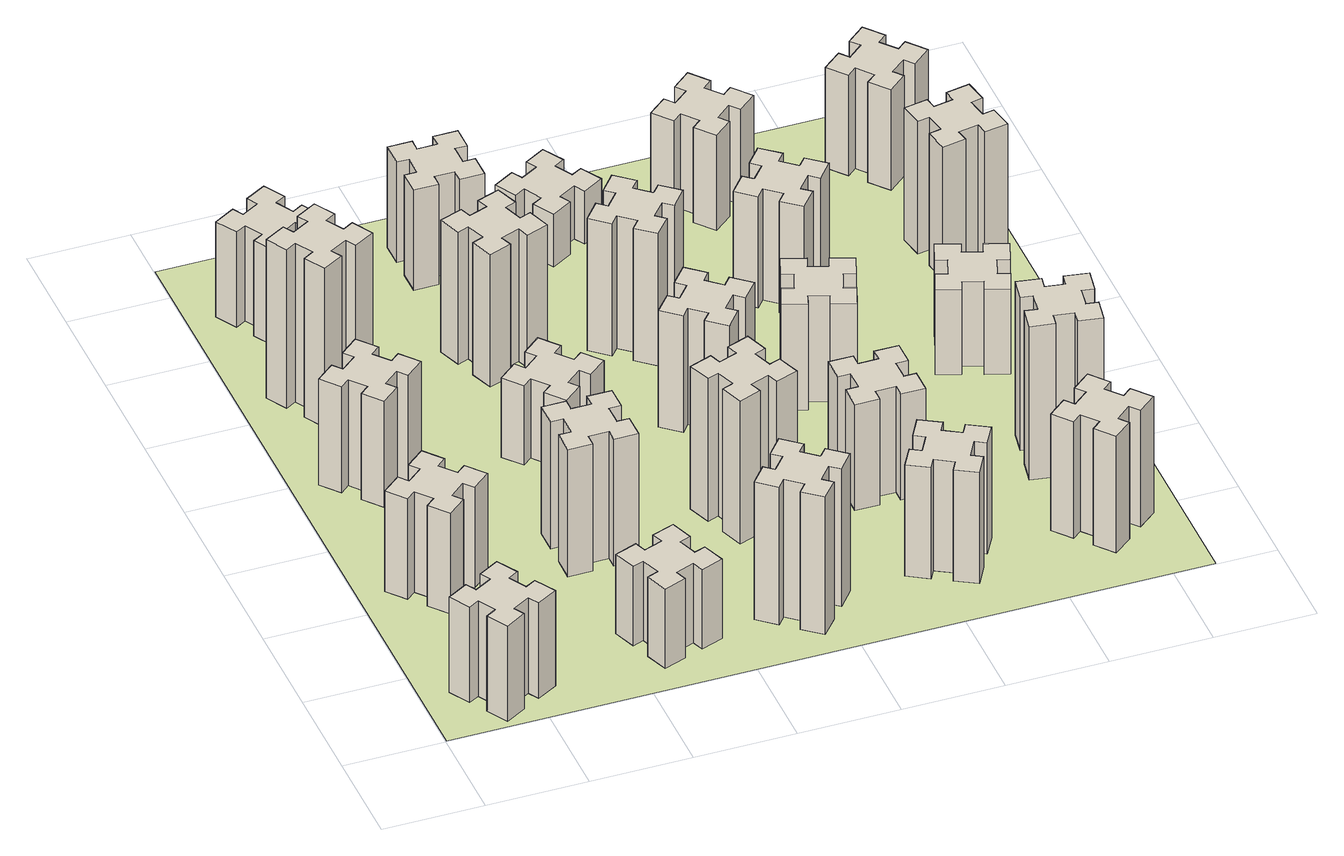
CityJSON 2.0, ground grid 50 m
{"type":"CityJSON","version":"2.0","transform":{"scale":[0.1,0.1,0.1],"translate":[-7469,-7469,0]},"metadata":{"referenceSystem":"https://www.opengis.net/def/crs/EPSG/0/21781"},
"CityObjects":{
"building1":{"type":"Building","attributes":{"class":"1000","function":"1000","usage":"1000","yearOfConstruction":2016,"roofType":"1000","measuredHeight":54,"storeysAboveGround":30,"storeysBelowGround":0},"geometry":[{"type":"Solid","lod":"1","boundaries":[[[[0,1,2,3,4,5,6,7,8,9,10,11,12,13,14,15,16,17,18,19]],[[17,16,20,21]],[[16,15,22,20]],[[15,14,23,22]],[[14,13,24,23]],[[13,12,25,24]],[[12,11,26,25]],[[11,10,27,26]],[[10,9,28,27]],[[9,8,29,28]],[[8,7,30,29]],[[7,6,31,30]],[[6,5,32,31]],[[5,4,33,32]],[[4,3,34,33]],[[3,2,35,34]],[[2,1,36,35]],[[1,0,37,36]],[[0,19,38,37]],[[19,18,39,38]],[[18,17,21,39]],[[24,25,26,27,28,29,30,31,32,33,34,35,36,37,38,39,21,20,22,23]]]]}]},
"building2":{"type":"Building","attributes":{"class":"1000","function":"1000","usage":"1000","yearOfConstruction":2016,"roofType":"1000","measuredHeight":57,"storeysAboveGround":30,"storeysBelowGround":0},"geometry":[{"type":"Solid","lod":"1","boundaries":[[[[40,41,42,43,44,45,46,47,48,49,50,51,52,53,54,55,56,57,58,59]],[[57,56,60,61]],[[56,55,62,60]],[[55,54,63,62]],[[54,53,64,63]],[[53,52,65,64]],[[52,51,66,65]],[[51,50,67,66]],[[50,49,68,67]],[[49,48,69,68]],[[48,47,70,69]],[[47,46,71,70]],[[46,45,72,71]],[[45,44,73,72]],[[44,43,74,73]],[[43,42,75,74]],[[42,41,76,75]],[[41,40,77,76]],[[40,59,78,77]],[[59,58,79,78]],[[58,57,61,79]],[[64,65,66,67,68,69,70,71,72,73,74,75,76,77,78,79,61,60,62,63]]]]}]},
"building3":{"type":"Building","attributes":{"class":"1000","function":"1000","usage":"1000","yearOfConstruction":2016,"roofType":"1000","measuredHeight":60,"storeysAboveGround":30,"storeysBelowGround":0},"geometry":[{"type":"Solid","lod":"1","boundaries":[[[[80,81,82,83,84,85,86,87,88,89,90,91,92,93,94,95,96,97,98,99]],[[97,96,100,101]],[[96,95,102,100]],[[95,94,103,102]],[[94,93,104,103]],[[93,92,105,104]],[[92,91,106,105]],[[91,90,107,106]],[[90,89,108,107]],[[89,88,109,108]],[[88,87,110,109]],[[87,86,111,110]],[[86,85,112,111]],[[85,84,113,112]],[[84,83,114,113]],[[83,82,115,114]],[[82,81,116,115]],[[81,80,117,116]],[[80,99,118,117]],[[99,98,119,118]],[[98,97,101,119]],[[104,105,106,107,108,109,110,111,112,113,114,115,116,117,118,119,101,100,102,103]]]]}]},
"building4":{"type":"Building","attributes":{"class":"1000","function":"1000","usage":"1000","yearOfConstruction":2016,"roofType":"1000","measuredHeight":90,"storeysAboveGround":30,"storeysBelowGround":0},"geometry":[{"type":"Solid","lod":"1","boundaries":[[[[120,121,122,123,124,125,126,127,128,129,130,131,132,133,134,135,136,137,138,139]],[[137,136,140,141]],[[136,135,142,140]],[[135,134,143,142]],[[134,133,144,143]],[[133,132,145,144]],[[132,131,146,145]],[[131,130,147,146]],[[130,129,148,147]],[[129,128,149,148]],[[128,127,150,149]],[[127,126,151,150]],[[126,125,152,151]],[[125,124,153,152]],[[124,123,154,153]],[[123,122,155,154]],[[122,121,156,155]],[[121,120,157,156]],[[120,139,158,157]],[[139,138,159,158]],[[138,137,141,159]],[[144,145,146,147,148,149,150,151,152,153,154,155,156,157,158,159,141,140,142,143]]]]}]},
"building5":{"type":"Building","attributes":{"class":"1000","function":"1000","usage":"1000","yearOfConstruction":2016,"roofType":"1000","measuredHeight":45,"storeysAboveGround":30,"storeysBelowGround":0},"geometry":[{"type":"Solid","lod":"1","boundaries":[[[[160,161,162,163,164,165,166,167,168,169,170,171,172,173,174,175,176,177,178,179]],[[177,176,180,181]],[[176,175,182,180]],[[175,174,183,182]],[[174,173,184,183]],[[173,172,185,184]],[[172,171,186,185]],[[171,170,187,186]],[[170,169,188,187]],[[169,168,189,188]],[[168,167,190,189]],[[167,166,191,190]],[[166,165,192,191]],[[165,164,193,192]],[[164,163,194,193]],[[163,162,195,194]],[[162,161,196,195]],[[161,160,197,196]],[[160,179,198,197]],[[179,178,199,198]],[[178,177,181,199]],[[184,185,186,187,188,189,190,191,192,193,194,195,196,197,198,199,181,180,182,183]]]]}]},
"building6":{"type":"Building","attributes":{"class":"1000","function":"1000","usage":"1000","yearOfConstruction":2016,"roofType":"1000","measuredHeight":54,"storeysAboveGround":30,"storeysBelowGround":0},"geometry":[{"type":"Solid","lod":"1","boundaries":[[[[200,201,202,203,204,205,206,207,208,209,210,211,212,213,214,215,216,217,218,219]],[[217,216,220,221]],[[216,215,222,220]],[[215,214,223,222]],[[214,213,224,223]],[[213,212,225,224]],[[212,211,226,225]],[[211,210,227,226]],[[210,209,228,227]],[[209,208,229,228]],[[208,207,230,229]],[[207,206,231,230]],[[206,205,232,231]],[[205,204,233,232]],[[204,203,234,233]],[[203,202,235,234]],[[202,201,236,235]],[[201,200,237,236]],[[200,219,238,237]],[[219,218,239,238]],[[218,217,221,239]],[[224,225,226,227,228,229,230,231,232,233,234,235,236,237,238,239,221,220,222,223]]]]}]},
"building7":{"type":"Building","attributes":{"class":"1000","function":"1000","usage":"1000","yearOfConstruction":2016,"roofType":"1000","measuredHeight":72,"storeysAboveGround":30,"storeysBelowGround":0},"geometry":[{"type":"Solid","lod":"1","boundaries":[[[[240,241,242,243,244,245,246,247,248,249,250,251,252,253,254,255,256,257,258,259]],[[257,256,260,261]],[[256,255,262,260]],[[255,254,263,262]],[[254,253,264,263]],[[253,252,265,264]],[[252,251,266,265]],[[251,250,267,266]],[[250,249,268,267]],[[249,248,269,268]],[[248,247,270,269]],[[247,246,271,270]],[[246,245,272,271]],[[245,244,273,272]],[[244,243,274,273]],[[243,242,275,274]],[[242,241,276,275]],[[241,240,277,276]],[[240,259,278,277]],[[259,258,279,278]],[[258,257,261,279]],[[264,265,266,267,268,269,270,271,272,273,274,275,276,277,278,279,261,260,262,263]]]]}]},
"building8":{"type":"Building","attributes":{"class":"1000","function":"1000","usage":"1000","yearOfConstruction":2016,"roofType":"1000","measuredHeight":45,"storeysAboveGround":30,"storeysBelowGround":0},"geometry":[{"type":"Solid","lod":"1","boundaries":[[[[280,281,282,283,284,285,286,287,288,289,290,291,292,293,294,295,296,297,298,299]],[[297,296,300,301]],[[296,295,302,300]],[[295,294,303,302]],[[294,293,304,303]],[[293,292,305,304]],[[292,291,306,305]],[[291,290,307,306]],[[290,289,308,307]],[[289,288,309,308]],[[288,287,310,309]],[[287,286,311,310]],[[286,285,312,311]],[[285,284,313,312]],[[284,283,314,313]],[[283,282,315,314]],[[282,281,316,315]],[[281,280,317,316]],[[280,299,318,317]],[[299,298,319,318]],[[298,297,301,319]],[[304,305,306,307,308,309,310,311,312,313,314,315,316,317,318,319,301,300,302,303]]]]}]},
"building9":{"type":"Building","attributes":{"class":"1000","function":"1000","usage":"1000","yearOfConstruction":2016,"roofType":"1000","measuredHeight":78,"storeysAboveGround":30,"storeysBelowGround":0},"geometry":[{"type":"Solid","lod":"1","boundaries":[[[[320,321,322,323,324,325,326,327,328,329,330,331,332,333,334,335,336,337,338,339]],[[337,336,340,341]],[[336,335,342,340]],[[335,334,343,342]],[[334,333,344,343]],[[333,332,345,344]],[[332,331,346,345]],[[331,330,347,346]],[[330,329,348,347]],[[329,328,349,348]],[[328,327,350,349]],[[327,326,351,350]],[[326,325,352,351]],[[325,324,353,352]],[[324,323,354,353]],[[323,322,355,354]],[[322,321,356,355]],[[321,320,357,356]],[[320,339,358,357]],[[339,338,359,358]],[[338,337,341,359]],[[344,345,346,347,348,349,350,351,352,353,354,355,356,357,358,359,341,340,342,343]]]]}]},
"building10":{"type":"Building","attributes":{"class":"1000","function":"1000","usage":"1000","yearOfConstruction":2016,"roofType":"1000","measuredHeight":75,"storeysAboveGround":30,"storeysBelowGround":0},"geometry":[{"type":"Solid","lod":"1","boundaries":[[[[360,361,362,363,364,365,366,367,368,369,370,371,372,373,374,375,376,377,378,379]],[[377,376,380,381]],[[376,375,382,380]],[[375,374,383,382]],[[374,373,384,383]],[[373,372,385,384]],[[372,371,386,385]],[[371,370,387,386]],[[370,369,388,387]],[[369,368,389,388]],[[368,367,390,389]],[[367,366,391,390]],[[366,365,392,391]],[[365,364,393,392]],[[364,363,394,393]],[[363,362,395,394]],[[362,361,396,395]],[[361,360,397,396]],[[360,379,398,397]],[[379,378,399,398]],[[378,377,381,399]],[[384,385,386,387,388,389,390,391,392,393,394,395,396,397,398,399,381,380,382,383]]]]}]},
"building11":{"type":"Building","attributes":{"class":"1000","function":"1000","usage":"1000","yearOfConstruction":2016,"roofType":"1000","measuredHeight":81,"storeysAboveGround":30,"storeysBelowGround":0},"geometry":[{"type":"Solid","lod":"1","boundaries":[[[[400,401,402,403,404,405,406,407,408,409,410,411,412,413,414,415,416,417,418,419]],[[417,416,420,421]],[[416,415,422,420]],[[415,414,423,422]],[[414,413,424,423]],[[413,412,425,424]],[[412,411,426,425]],[[411,410,427,426]],[[410,409,428,427]],[[409,408,429,428]],[[408,407,430,429]],[[407,406,431,430]],[[406,405,432,431]],[[405,404,433,432]],[[404,403,434,433]],[[403,402,435,434]],[[402,401,436,435]],[[401,400,437,436]],[[400,419,438,437]],[[419,418,439,438]],[[418,417,421,439]],[[424,425,426,427,428,429,430,431,432,433,434,435,436,437,438,439,421,420,422,423]]]]}]},
"building12":{"type":"Building","attributes":{"class":"1000","function":"1000","usage":"1000","yearOfConstruction":2016,"roofType":"1000","measuredHeight":57,"storeysAboveGround":30,"storeysBelowGround":0},"geometry":[{"type":"Solid","lod":"1","boundaries":[[[[440,441,442,443,444,445,446,447,448,449,450,451,452,453,454,455,456,457,458,459]],[[457,456,460,461]],[[456,455,462,460]],[[455,454,463,462]],[[454,453,464,463]],[[453,452,465,464]],[[452,451,466,465]],[[451,450,467,466]],[[450,449,468,467]],[[449,448,469,468]],[[448,447,470,469]],[[447,446,471,470]],[[446,445,472,471]],[[445,444,473,472]],[[444,443,474,473]],[[443,442,475,474]],[[442,441,476,475]],[[441,440,477,476]],[[440,459,478,477]],[[459,458,479,478]],[[458,457,461,479]],[[464,465,466,467,468,469,470,471,472,473,474,475,476,477,478,479,461,460,462,463]]]]}]},
"building13":{"type":"Building","attributes":{"class":"1000","function":"1000","usage":"1000","yearOfConstruction":2016,"roofType":"1000","measuredHeight":66,"storeysAboveGround":30,"storeysBelowGround":0},"geometry":[{"type":"Solid","lod":"1","boundaries":[[[[480,481,482,483,484,485,486,487,488,489,490,491,492,493,494,495,496,497,498,499]],[[497,496,500,501]],[[496,495,502,500]],[[495,494,503,502]],[[494,493,504,503]],[[493,492,505,504]],[[492,491,506,505]],[[491,490,507,506]],[[490,489,508,507]],[[489,488,509,508]],[[488,487,510,509]],[[487,486,511,510]],[[486,485,512,511]],[[485,484,513,512]],[[484,483,514,513]],[[483,482,515,514]],[[482,481,516,515]],[[481,480,517,516]],[[480,499,518,517]],[[499,498,519,518]],[[498,497,501,519]],[[504,505,506,507,508,509,510,511,512,513,514,515,516,517,518,519,501,500,502,503]]]]}]},
"building14":{"type":"Building","attributes":{"class":"1000","function":"1000","usage":"1000","yearOfConstruction":2016,"roofType":"1000","measuredHeight":75,"storeysAboveGround":30,"storeysBelowGround":0},"geometry":[{"type":"Solid","lod":"1","boundaries":[[[[520,521,522,523,524,525,526,527,528,529,530,531,532,533,534,535,536,537,538,539]],[[537,536,540,541]],[[536,535,542,540]],[[535,534,543,542]],[[534,533,544,543]],[[533,532,545,544]],[[532,531,546,545]],[[531,530,547,546]],[[530,529,548,547]],[[529,528,549,548]],[[528,527,550,549]],[[527,526,551,550]],[[526,525,552,551]],[[525,524,553,552]],[[524,523,554,553]],[[523,522,555,554]],[[522,521,556,555]],[[521,520,557,556]],[[520,539,558,557]],[[539,538,559,558]],[[538,537,541,559]],[[544,545,546,547,548,549,550,551,552,553,554,555,556,557,558,559,541,540,542,543]]]]}]},
"building15":{"type":"Building","attributes":{"class":"1000","function":"1000","usage":"1000","yearOfConstruction":2016,"roofType":"1000","measuredHeight":63,"storeysAboveGround":30,"storeysBelowGround":0},"geometry":[{"type":"Solid","lod":"1","boundaries":[[[[560,561,562,563,564,565,566,567,568,569,570,571,572,573,574,575,576,577,578,579]],[[577,576,580,581]],[[576,575,582,580]],[[575,574,583,582]],[[574,573,584,583]],[[573,572,585,584]],[[572,571,586,585]],[[571,570,587,586]],[[570,569,588,587]],[[569,568,589,588]],[[568,567,590,589]],[[567,566,591,590]],[[566,565,592,591]],[[565,564,593,592]],[[564,563,594,593]],[[563,562,595,594]],[[562,561,596,595]],[[561,560,597,596]],[[560,579,598,597]],[[579,578,599,598]],[[578,577,581,599]],[[584,585,586,587,588,589,590,591,592,593,594,595,596,597,598,599,581,580,582,583]]]]}]},
"building16":{"type":"Building","attributes":{"class":"1000","function":"1000","usage":"1000","yearOfConstruction":2016,"roofType":"1000","measuredHeight":30,"storeysAboveGround":30,"storeysBelowGround":0},"geometry":[{"type":"Solid","lod":"1","boundaries":[[[[600,601,602,603,604,605,606,607,608,609,610,611,612,613,614,615,616,617,618,619]],[[617,616,620,621]],[[616,615,622,620]],[[615,614,623,622]],[[614,613,624,623]],[[613,612,625,624]],[[612,611,626,625]],[[611,610,627,626]],[[610,609,628,627]],[[609,608,629,628]],[[608,607,630,629]],[[607,606,631,630]],[[606,605,632,631]],[[605,604,633,632]],[[604,603,634,633]],[[603,602,635,634]],[[602,601,636,635]],[[601,600,637,636]],[[600,619,638,637]],[[619,618,639,638]],[[618,617,621,639]],[[624,625,626,627,628,629,630,631,632,633,634,635,636,637,638,639,621,620,622,623]]]]}]},
"building17":{"type":"Building","attributes":{"class":"1000","function":"1000","usage":"1000","yearOfConstruction":2016,"roofType":"1000","measuredHeight":60,"storeysAboveGround":30,"storeysBelowGround":0},"geometry":[{"type":"Solid","lod":"1","boundaries":[[[[640,641,642,643,644,645,646,647,648,649,650,651,652,653,654,655,656,657,658,659]],[[657,656,660,661]],[[656,655,662,660]],[[655,654,663,662]],[[654,653,664,663]],[[653,652,665,664]],[[652,651,666,665]],[[651,650,667,666]],[[650,649,668,667]],[[649,648,669,668]],[[648,647,670,669]],[[647,646,671,670]],[[646,645,672,671]],[[645,644,673,672]],[[644,643,674,673]],[[643,642,675,674]],[[642,641,676,675]],[[641,640,677,676]],[[640,659,678,677]],[[659,658,679,678]],[[658,657,661,679]],[[664,665,666,667,668,669,670,671,672,673,674,675,676,677,678,679,661,660,662,663]]]]}]},
"building18":{"type":"Building","attributes":{"class":"1000","function":"1000","usage":"1000","yearOfConstruction":2016,"roofType":"1000","measuredHeight":60,"storeysAboveGround":30,"storeysBelowGround":0},"geometry":[{"type":"Solid","lod":"1","boundaries":[[[[680,681,682,683,684,685,686,687,688,689,690,691,692,693,694,695,696,697,698,699]],[[697,696,700,701]],[[696,695,702,700]],[[695,694,703,702]],[[694,693,704,703]],[[693,692,705,704]],[[692,691,706,705]],[[691,690,707,706]],[[690,689,708,707]],[[689,688,709,708]],[[688,687,710,709]],[[687,686,711,710]],[[686,685,712,711]],[[685,684,713,712]],[[684,683,714,713]],[[683,682,715,714]],[[682,681,716,715]],[[681,680,717,716]],[[680,699,718,717]],[[699,698,719,718]],[[698,697,701,719]],[[704,705,706,707,708,709,710,711,712,713,714,715,716,717,718,719,701,700,702,703]]]]}]},
"building19":{"type":"Building","attributes":{"class":"1000","function":"1000","usage":"1000","yearOfConstruction":2016,"roofType":"1000","measuredHeight":63,"storeysAboveGround":30,"storeysBelowGround":0},"geometry":[{"type":"Solid","lod":"1","boundaries":[[[[720,721,722,723,724,725,726,727,728,729,730,731,732,733,734,735,736,737,738,739]],[[737,736,740,741]],[[736,735,742,740]],[[735,734,743,742]],[[734,733,744,743]],[[733,732,745,744]],[[732,731,746,745]],[[731,730,747,746]],[[730,729,748,747]],[[729,728,749,748]],[[728,727,750,749]],[[727,726,751,750]],[[726,725,752,751]],[[725,724,753,752]],[[724,723,754,753]],[[723,722,755,754]],[[722,721,756,755]],[[721,720,757,756]],[[720,739,758,757]],[[739,738,759,758]],[[738,737,741,759]],[[744,745,746,747,748,749,750,751,752,753,754,755,756,757,758,759,741,740,742,743]]]]}]},
"building20":{"type":"Building","attributes":{"class":"1000","function":"1000","usage":"1000","yearOfConstruction":2016,"roofType":"1000","measuredHeight":66,"storeysAboveGround":30,"storeysBelowGround":0},"geometry":[{"type":"Solid","lod":"1","boundaries":[[[[760,761,762,763,764,765,766,767,768,769,770,771,772,773,774,775,776,777,778,779]],[[777,776,780,781]],[[776,775,782,780]],[[775,774,783,782]],[[774,773,784,783]],[[773,772,785,784]],[[772,771,786,785]],[[771,770,787,786]],[[770,769,788,787]],[[769,768,789,788]],[[768,767,790,789]],[[767,766,791,790]],[[766,765,792,791]],[[765,764,793,792]],[[764,763,794,793]],[[763,762,795,794]],[[762,761,796,795]],[[761,760,797,796]],[[760,779,798,797]],[[779,778,799,798]],[[778,777,781,799]],[[784,785,786,787,788,789,790,791,792,793,794,795,796,797,798,799,781,780,782,783]]]]}]},
"building21":{"type":"Building","attributes":{"class":"1000","function":"1000","usage":"1000","yearOfConstruction":2016,"roofType":"1000","measuredHeight":54,"storeysAboveGround":30,"storeysBelowGround":0},"geometry":[{"type":"Solid","lod":"1","boundaries":[[[[800,801,802,803,804,805,806,807,808,809,810,811,812,813,814,815,816,817,818,819]],[[817,816,820,821]],[[816,815,822,820]],[[815,814,823,822]],[[814,813,824,823]],[[813,812,825,824]],[[812,811,826,825]],[[811,810,827,826]],[[810,809,828,827]],[[809,808,829,828]],[[808,807,830,829]],[[807,806,831,830]],[[806,805,832,831]],[[805,804,833,832]],[[804,803,834,833]],[[803,802,835,834]],[[802,801,836,835]],[[801,800,837,836]],[[800,819,838,837]],[[819,818,839,838]],[[818,817,821,839]],[[824,825,826,827,828,829,830,831,832,833,834,835,836,837,838,839,821,820,822,823]]]]}]},
"building22":{"type":"Building","attributes":{"class":"1000","function":"1000","usage":"1000","yearOfConstruction":2016,"roofType":"1000","measuredHeight":87,"storeysAboveGround":30,"storeysBelowGround":0},"geometry":[{"type":"Solid","lod":"1","boundaries":[[[[840,841,842,843,844,845,846,847,848,849,850,851,852,853,854,855,856,857,858,859]],[[857,856,860,861]],[[856,855,862,860]],[[855,854,863,862]],[[854,853,864,863]],[[853,852,865,864]],[[852,851,866,865]],[[851,850,867,866]],[[850,849,868,867]],[[849,848,869,868]],[[848,847,870,869]],[[847,846,871,870]],[[846,845,872,871]],[[845,844,873,872]],[[844,843,874,873]],[[843,842,875,874]],[[842,841,876,875]],[[841,840,877,876]],[[840,859,878,877]],[[859,858,879,878]],[[858,857,861,879]],[[864,865,866,867,868,869,870,871,872,873,874,875,876,877,878,879,861,860,862,863]]]]}]},
"building23":{"type":"Building","attributes":{"class":"1000","function":"1000","usage":"1000","yearOfConstruction":2016,"roofType":"1000","measuredHeight":48,"storeysAboveGround":30,"storeysBelowGround":0},"geometry":[{"type":"Solid","lod":"1","boundaries":[[[[880,881,882,883,884,885,886,887,888,889,890,891,892,893,894,895,896,897,898,899]],[[897,896,900,901]],[[896,895,902,900]],[[895,894,903,902]],[[894,893,904,903]],[[893,892,905,904]],[[892,891,906,905]],[[891,890,907,906]],[[890,889,908,907]],[[889,888,909,908]],[[888,887,910,909]],[[887,886,911,910]],[[886,885,912,911]],[[885,884,913,912]],[[884,883,914,913]],[[883,882,915,914]],[[882,881,916,915]],[[881,880,917,916]],[[880,899,918,917]],[[899,898,919,918]],[[898,897,901,919]],[[904,905,906,907,908,909,910,911,912,913,914,915,916,917,918,919,901,900,902,903]]]]}]},
"building24":{"type":"Building","attributes":{"class":"1000","function":"1000","usage":"1000","yearOfConstruction":2016,"roofType":"1000","measuredHeight":75,"storeysAboveGround":30,"storeysBelowGround":0},"geometry":[{"type":"Solid","lod":"1","boundaries":[[[[920,921,922,923,924,925,926,927,928,929,930,931,932,933,934,935,936,937,938,939]],[[937,936,940,941]],[[936,935,942,940]],[[935,934,943,942]],[[934,933,944,943]],[[933,932,945,944]],[[932,931,946,945]],[[931,930,947,946]],[[930,929,948,947]],[[929,928,949,948]],[[928,927,950,949]],[[927,926,951,950]],[[926,925,952,951]],[[925,924,953,952]],[[924,923,954,953]],[[923,922,955,954]],[[922,921,956,955]],[[921,920,957,956]],[[920,939,958,957]],[[939,938,959,958]],[[938,937,941,959]],[[944,945,946,947,948,949,950,951,952,953,954,955,956,957,958,959,941,940,942,943]]]]}]},
"building25":{"type":"Building","attributes":{"class":"1000","function":"1000","usage":"1000","yearOfConstruction":2016,"roofType":"1000","measuredHeight":57,"storeysAboveGround":30,"storeysBelowGround":0},"geometry":[{"type":"Solid","lod":"1","boundaries":[[[[960,961,962,963,964,965,966,967,968,969,970,971,972,973,974,975,976,977,978,979]],[[977,976,980,981]],[[976,975,982,980]],[[975,974,983,982]],[[974,973,984,983]],[[973,972,985,984]],[[972,971,986,985]],[[971,970,987,986]],[[970,969,988,987]],[[969,968,989,988]],[[968,967,990,989]],[[967,966,991,990]],[[966,965,992,991]],[[965,964,993,992]],[[964,963,994,993]],[[963,962,995,994]],[[962,961,996,995]],[[961,960,997,996]],[[960,979,998,997]],[[979,978,999,998]],[[978,977,981,999]],[[984,985,986,987,988,989,990,991,992,993,994,995,996,997,998,999,981,980,982,983]]]]}]},
"landuse1":{"type":"LandUse","attributes":{"name":"plot1","function":"1010"},"geometry":[{"type":"MultiSurface","lod":"1","boundaries":[[[1000,1001,1002,1003]]]}]}
},
"vertices":[
[387,155,0],[474,205,0],[504,153,0],[608,213,0],[548,317,0],[496,287,0],[446,374,0],[498,404,0],[438,508,0],[334,448,0],[364,396,0],[277,346,0],[247,398,0],[143,338,0],[203,234,0],[255,264,0],[305,177,0],[253,147,0],[313,43,0],[417,103,0],[305,177,540],[253,147,540],[255,264,540],[203,234,540],[143,338,540],[247,398,540],[277,346,540],[364,396,540],[334,448,540],[438,508,540],[498,404,540],[446,374,540],[496,287,540],[548,317,540],[608,213,540],[504,153,540],[474,205,540],[387,155,540],[417,103,540],[313,43,540],
[492,1148,0],[427,1224,0],[473,1263,0],[396,1355,0],[304,1278,0],[343,1232,0],[266,1167,0],[228,1213,0],[136,1136,0],[213,1044,0],[259,1083,0],[323,1006,0],[277,968,0],[354,876,0],[446,953,0],[408,999,0],[484,1063,0],[523,1017,0],[615,1094,0],[538,1186,0],[484,1063,570],[523,1017,570],[408,999,570],[446,953,570],[354,876,570],[277,968,570],[323,1006,570],[259,1083,570],[213,1044,570],[136,1136,570],[228,1213,570],[266,1167,570],[343,1232,570],[304,1278,570],[396,1355,570],[473,1263,570],[427,1224,570],[492,1148,570],[538,1186,570],[615,1094,570],
[492,1988,0],[427,2064,0],[473,2103,0],[396,2195,0],[304,2118,0],[343,2072,0],[266,2007,0],[228,2053,0],[136,1976,0],[213,1884,0],[259,1923,0],[323,1846,0],[277,1808,0],[354,1716,0],[446,1793,0],[408,1839,0],[484,1903,0],[523,1857,0],[615,1934,0],[538,2026,0],[484,1903,600],[523,1857,600],[408,1839,600],[446,1793,600],[354,1716,600],[277,1808,600],[323,1846,600],[259,1923,600],[213,1884,600],[136,1976,600],[228,2053,600],[266,2007,600],[343,2072,600],[304,2118,600],[396,2195,600],[473,2103,600],[427,2064,600],[492,1988,600],[538,2026,600],[615,1934,600],
[255,2584,0],[305,2497,0],[253,2467,0],[313,2363,0],[417,2423,0],[387,2475,0],[474,2525,0],[504,2473,0],[608,2533,0],[548,2637,0],[496,2607,0],[446,2694,0],[498,2724,0],[438,2828,0],[334,2768,0],[364,2716,0],[277,2666,0],[247,2718,0],[143,2658,0],[203,2554,0],[277,2666,900],[247,2718,900],[364,2716,900],[334,2768,900],[438,2828,900],[498,2724,900],[446,2694,900],[496,2607,900],[548,2637,900],[608,2533,900],[504,2473,900],[474,2525,900],[387,2475,900],[417,2423,900],[313,2363,900],[253,2467,900],[305,2497,900],[255,2584,900],[203,2554,900],[143,2658,900],
[1225,496,0],[1131,462,0],[1110,518,0],[997,477,0],[1039,364,0],[1095,385,0],[1129,291,0],[1073,270,0],[1114,157,0],[1227,199,0],[1206,255,0],[1300,289,0],[1320,233,0],[1433,274,0],[1392,387,0],[1336,366,0],[1302,460,0],[1358,480,0],[1317,593,0],[1204,552,0],[1302,460,450],[1358,480,450],[1336,366,450],[1392,387,450],[1433,274,450],[1320,233,450],[1300,289,450],[1206,255,450],[1227,199,450],[1114,157,450],[1073,270,450],[1129,291,450],[1095,385,450],[1039,364,450],[997,477,450],[1110,518,450],[1131,462,450],[1225,496,450],[1204,552,450],[1317,593,450],
[364,3356,0],[277,3306,0],[247,3358,0],[143,3298,0],[203,3194,0],[255,3224,0],[305,3137,0],[253,3107,0],[313,3003,0],[417,3063,0],[387,3115,0],[474,3165,0],[504,3113,0],[608,3173,0],[548,3277,0],[496,3247,0],[446,3334,0],[498,3364,0],[438,3468,0],[334,3408,0],[446,3334,540],[498,3364,540],[496,3247,540],[548,3277,540],[608,3173,540],[504,3113,540],[474,3165,540],[387,3115,540],[417,3063,540],[313,3003,540],[253,3107,540],[305,3137,540],[255,3224,540],[203,3194,540],[143,3298,540],[247,3358,540],[277,3306,540],[364,3356,540],[334,3408,540],[438,3468,540],
[1005,1165,0],[1005,1065,0],[945,1065,0],[945,945,0],[1065,945,0],[1065,1005,0],[1165,1005,0],[1165,945,0],[1285,945,0],[1285,1065,0],[1225,1065,0],[1225,1165,0],[1285,1165,0],[1285,1285,0],[1165,1285,0],[1165,1225,0],[1065,1225,0],[1065,1285,0],[945,1285,0],[945,1165,0],[1065,1225,720],[1065,1285,720],[1165,1225,720],[1165,1285,720],[1285,1285,720],[1285,1165,720],[1225,1165,720],[1225,1065,720],[1285,1065,720],[1285,945,720],[1165,945,720],[1165,1005,720],[1065,1005,720],[1065,945,720],[945,945,720],[945,1065,720],[1005,1065,720],[1005,1165,720],[945,1165,720],[945,1285,720],
[1099,1823,0],[1163,1746,0],[1117,1708,0],[1194,1616,0],[1286,1693,0],[1248,1739,0],[1324,1803,0],[1363,1757,0],[1455,1834,0],[1378,1926,0],[1332,1888,0],[1267,1964,0],[1313,2003,0],[1236,2095,0],[1144,2018,0],[1183,1972,0],[1106,1907,0],[1068,1953,0],[976,1876,0],[1053,1784,0],[1106,1907,450],[1068,1953,450],[1183,1972,450],[1144,2018,450],[1236,2095,450],[1313,2003,450],[1267,1964,450],[1332,1888,450],[1378,1926,450],[1455,1834,450],[1363,1757,450],[1324,1803,450],[1248,1739,450],[1286,1693,450],[1194,1616,450],[1117,1708,450],[1163,1746,450],[1099,1823,450],[1053,1784,450],[976,1876,450],
[1907,266,0],[1972,343,0],[2018,304,0],[2095,396,0],[2003,473,0],[1964,427,0],[1888,492,0],[1926,538,0],[1834,615,0],[1757,523,0],[1803,484,0],[1739,408,0],[1693,446,0],[1616,354,0],[1708,277,0],[1746,323,0],[1823,259,0],[1784,213,0],[1876,136,0],[1953,228,0],[1823,259,780],[1784,213,780],[1746,323,780],[1708,277,780],[1616,354,780],[1693,446,780],[1739,408,780],[1803,484,780],[1757,523,780],[1834,615,780],[1926,538,780],[1888,492,780],[1964,427,780],[2003,473,780],[2095,396,780],[2018,304,780],[1972,343,780],[1907,266,780],[1953,228,780],[1876,136,780],
[1225,2716,0],[1131,2682,0],[1110,2738,0],[997,2697,0],[1039,2584,0],[1095,2605,0],[1129,2511,0],[1073,2490,0],[1114,2377,0],[1227,2419,0],[1206,2475,0],[1300,2509,0],[1320,2453,0],[1433,2494,0],[1392,2607,0],[1336,2586,0],[1302,2680,0],[1358,2700,0],[1317,2813,0],[1204,2772,0],[1302,2680,750],[1358,2700,750],[1336,2586,750],[1392,2607,750],[1433,2494,750],[1320,2453,750],[1300,2509,750],[1206,2475,750],[1227,2419,750],[1114,2377,750],[1073,2490,750],[1129,2511,750],[1095,2605,750],[1039,2584,750],[997,2697,750],[1110,2738,750],[1131,2682,750],[1225,2716,750],[1204,2772,750],[1317,2813,750],
[1865,1236,0],[1771,1202,0],[1750,1258,0],[1637,1217,0],[1679,1104,0],[1735,1125,0],[1769,1031,0],[1713,1010,0],[1754,897,0],[1867,939,0],[1846,995,0],[1940,1029,0],[1960,973,0],[2073,1014,0],[2032,1127,0],[1976,1106,0],[1942,1200,0],[1998,1220,0],[1957,1333,0],[1844,1292,0],[1942,1200,810],[1998,1220,810],[1976,1106,810],[2032,1127,810],[2073,1014,810],[1960,973,810],[1940,1029,810],[1846,995,810],[1867,939,810],[1754,897,810],[1713,1010,810],[1769,1031,810],[1735,1125,810],[1679,1104,810],[1637,1217,810],[1750,1258,810],[1771,1202,810],[1865,1236,810],[1844,1292,810],[1957,1333,810],
[1265,3445,0],[1165,3445,0],[1165,3505,0],[1045,3505,0],[1045,3385,0],[1105,3385,0],[1105,3285,0],[1045,3285,0],[1045,3165,0],[1165,3165,0],[1165,3225,0],[1265,3225,0],[1265,3165,0],[1385,3165,0],[1385,3285,0],[1325,3285,0],[1325,3385,0],[1385,3385,0],[1385,3505,0],[1265,3505,0],[1325,3385,570],[1385,3385,570],[1325,3285,570],[1385,3285,570],[1385,3165,570],[1265,3165,570],[1265,3225,570],[1165,3225,570],[1165,3165,570],[1045,3165,570],[1045,3285,570],[1105,3285,570],[1105,3385,570],[1045,3385,570],[1045,3505,570],[1165,3505,570],[1165,3445,570],[1265,3445,570],[1265,3505,570],[1385,3505,570],
[2007,1746,0],[2072,1823,0],[2118,1784,0],[2195,1876,0],[2103,1953,0],[2064,1907,0],[1988,1972,0],[2026,2018,0],[1934,2095,0],[1857,2003,0],[1903,1964,0],[1839,1888,0],[1793,1926,0],[1716,1834,0],[1808,1757,0],[1846,1803,0],[1923,1739,0],[1884,1693,0],[1976,1616,0],[2053,1708,0],[1923,1739,660],[1884,1693,660],[1846,1803,660],[1808,1757,660],[1716,1834,660],[1793,1926,660],[1839,1888,660],[1903,1964,660],[1857,2003,660],[1934,2095,660],[2026,2018,660],[1988,1972,660],[2064,1907,660],[2103,1953,660],[2195,1876,660],[2118,1784,660],[2072,1823,660],[2007,1746,660],[2053,1708,660],[1976,1616,660],
[1964,2547,0],[1888,2612,0],[1926,2658,0],[1834,2735,0],[1757,2643,0],[1803,2604,0],[1739,2528,0],[1693,2566,0],[1616,2474,0],[1708,2397,0],[1746,2443,0],[1823,2379,0],[1784,2333,0],[1876,2256,0],[1953,2348,0],[1907,2386,0],[1972,2463,0],[2018,2424,0],[2095,2516,0],[2003,2593,0],[1972,2463,750],[2018,2424,750],[1907,2386,750],[1953,2348,750],[1876,2256,750],[1784,2333,750],[1823,2379,750],[1746,2443,750],[1708,2397,750],[1616,2474,750],[1693,2566,750],[1739,2528,750],[1803,2604,750],[1757,2643,750],[1834,2735,750],[1926,2658,750],[1888,2612,750],[1964,2547,750],[2003,2593,750],[2095,2516,750],
[2497,405,0],[2584,355,0],[2554,303,0],[2658,243,0],[2718,347,0],[2666,377,0],[2716,464,0],[2768,434,0],[2828,538,0],[2724,598,0],[2694,546,0],[2607,596,0],[2637,648,0],[2533,708,0],[2473,604,0],[2525,574,0],[2475,487,0],[2423,517,0],[2363,413,0],[2467,353,0],[2475,487,630],[2423,517,630],[2525,574,630],[2473,604,630],[2533,708,630],[2637,648,630],[2607,596,630],[2694,546,630],[2724,598,630],[2828,538,630],[2768,434,630],[2716,464,630],[2666,377,630],[2718,347,630],[2658,243,630],[2554,303,630],[2584,355,630],[2497,405,630],[2467,353,630],[2363,413,630],
[1635,3324,0],[1685,3237,0],[1633,3207,0],[1693,3103,0],[1797,3163,0],[1767,3215,0],[1854,3265,0],[1884,3213,0],[1988,3273,0],[1928,3377,0],[1876,3347,0],[1826,3434,0],[1878,3464,0],[1818,3568,0],[1714,3508,0],[1744,3456,0],[1657,3406,0],[1627,3458,0],[1523,3398,0],[1583,3294,0],[1657,3406,300],[1627,3458,300],[1744,3456,300],[1714,3508,300],[1818,3568,300],[1878,3464,300],[1826,3434,300],[1876,3347,300],[1928,3377,300],[1988,3273,300],[1884,3213,300],[1854,3265,300],[1767,3215,300],[1797,3163,300],[1693,3103,300],[1633,3207,300],[1685,3237,300],[1635,3324,300],[1583,3294,300],[1523,3398,300],
[2385,1165,0],[2385,1065,0],[2325,1065,0],[2325,945,0],[2445,945,0],[2445,1005,0],[2545,1005,0],[2545,945,0],[2665,945,0],[2665,1065,0],[2605,1065,0],[2605,1165,0],[2665,1165,0],[2665,1285,0],[2545,1285,0],[2545,1225,0],[2445,1225,0],[2445,1285,0],[2325,1285,0],[2325,1165,0],[2445,1225,600],[2445,1285,600],[2545,1225,600],[2545,1285,600],[2665,1285,600],[2665,1165,600],[2605,1165,600],[2605,1065,600],[2665,1065,600],[2665,945,600],[2545,945,600],[2545,1005,600],[2445,1005,600],[2445,945,600],[2325,945,600],[2325,1065,600],[2385,1065,600],[2385,1165,600],[2325,1165,600],[2325,1285,600],
[2582,1771,0],[2616,1865,0],[2672,1844,0],[2713,1957,0],[2600,1998,0],[2580,1942,0],[2486,1976,0],[2507,2032,0],[2394,2073,0],[2353,1960,0],[2409,1940,0],[2375,1846,0],[2319,1867,0],[2277,1754,0],[2390,1713,0],[2411,1769,0],[2505,1735,0],[2484,1679,0],[2597,1637,0],[2638,1750,0],[2505,1735,600],[2484,1679,600],[2411,1769,600],[2390,1713,600],[2277,1754,600],[2319,1867,600],[2375,1846,600],[2409,1940,600],[2353,1960,600],[2394,2073,600],[2507,2032,600],[2486,1976,600],[2580,1942,600],[2600,1998,600],[2713,1957,600],[2672,1844,600],[2616,1865,600],[2582,1771,600],[2638,1750,600],[2597,1637,600],
[2704,2647,0],[2628,2712,0],[2666,2758,0],[2574,2835,0],[2497,2743,0],[2543,2704,0],[2479,2628,0],[2433,2666,0],[2356,2574,0],[2448,2497,0],[2486,2543,0],[2563,2479,0],[2524,2433,0],[2616,2356,0],[2693,2448,0],[2647,2486,0],[2712,2563,0],[2758,2524,0],[2835,2616,0],[2743,2693,0],[2712,2563,630],[2758,2524,630],[2647,2486,630],[2693,2448,630],[2616,2356,630],[2524,2433,630],[2563,2479,630],[2486,2543,630],[2448,2497,630],[2356,2574,630],[2433,2666,630],[2479,2628,630],[2543,2704,630],[2497,2743,630],[2574,2835,630],[2666,2758,630],[2628,2712,630],[2704,2647,630],[2743,2693,630],[2835,2616,630],
[3368,359,0],[3444,423,0],[3483,377,0],[3575,454,0],[3498,546,0],[3452,508,0],[3387,584,0],[3433,623,0],[3356,715,0],[3264,638,0],[3303,592,0],[3226,527,0],[3188,573,0],[3096,496,0],[3173,404,0],[3219,443,0],[3283,366,0],[3237,328,0],[3314,236,0],[3406,313,0],[3283,366,660],[3237,328,660],[3219,443,660],[3173,404,660],[3096,496,660],[3188,573,660],[3226,527,660],[3303,592,660],[3264,638,660],[3356,715,660],[3433,623,660],[3387,584,660],[3452,508,660],[3498,546,660],[3575,454,660],[3483,377,660],[3444,423,660],[3368,359,660],[3406,313,660],[3314,236,660],
[2528,3219,0],[2604,3283,0],[2643,3237,0],[2735,3314,0],[2658,3406,0],[2612,3368,0],[2547,3444,0],[2593,3483,0],[2516,3575,0],[2424,3498,0],[2463,3452,0],[2386,3387,0],[2348,3433,0],[2256,3356,0],[2333,3264,0],[2379,3303,0],[2443,3226,0],[2397,3188,0],[2474,3096,0],[2566,3173,0],[2443,3226,540],[2397,3188,540],[2379,3303,540],[2333,3264,540],[2256,3356,540],[2348,3433,540],[2386,3387,540],[2463,3452,540],[2424,3498,540],[2516,3575,540],[2593,3483,540],[2547,3444,540],[2612,3368,540],[2658,3406,540],[2735,3314,540],[2643,3237,540],[2604,3283,540],[2528,3219,540],[2566,3173,540],[2474,3096,540],
[3267,916,0],[3365,898,0],[3355,839,0],[3473,818,0],[3494,937,0],[3435,947,0],[3452,1045,0],[3511,1035,0],[3532,1153,0],[3414,1174,0],[3404,1115,0],[3305,1132,0],[3316,1191,0],[3197,1212,0],[3177,1094,0],[3236,1084,0],[3218,985,0],[3159,996,0],[3138,877,0],[3257,857,0],[3218,985,870],[3159,996,870],[3236,1084,870],[3177,1094,870],[3197,1212,870],[3316,1191,870],[3305,1132,870],[3404,1115,870],[3414,1174,870],[3532,1153,870],[3511,1035,870],[3452,1045,870],[3435,947,870],[3494,937,870],[3473,818,870],[3355,839,870],[3365,898,870],[3267,916,870],[3257,857,870],[3138,877,870],
[3320,1942,0],[3226,1976,0],[3247,2032,0],[3134,2073,0],[3093,1960,0],[3149,1940,0],[3115,1846,0],[3059,1867,0],[3017,1754,0],[3130,1713,0],[3151,1769,0],[3245,1735,0],[3224,1679,0],[3337,1637,0],[3378,1750,0],[3322,1771,0],[3356,1865,0],[3412,1844,0],[3453,1957,0],[3340,1998,0],[3356,1865,480],[3412,1844,480],[3322,1771,480],[3378,1750,480],[3337,1637,480],[3224,1679,480],[3245,1735,480],[3151,1769,480],[3130,1713,480],[3017,1754,480],[3059,1867,480],[3115,1846,480],[3149,1940,480],[3093,1960,480],[3134,2073,480],[3247,2032,480],[3226,1976,480],[3320,1942,480],[3340,1998,480],[3453,1957,480],
[3318,2625,0],[3336,2527,0],[3277,2517,0],[3297,2398,0],[3416,2419,0],[3405,2478,0],[3504,2496,0],[3514,2437,0],[3632,2457,0],[3611,2576,0],[3552,2565,0],[3535,2664,0],[3594,2674,0],[3573,2792,0],[3455,2771,0],[3465,2712,0],[3367,2695,0],[3357,2754,0],[3238,2733,0],[3259,2615,0],[3367,2695,750],[3357,2754,750],[3465,2712,750],[3455,2771,750],[3573,2792,750],[3594,2674,750],[3535,2664,750],[3552,2565,750],[3611,2576,750],[3632,2457,750],[3514,2437,750],[3504,2496,750],[3405,2478,750],[3416,2419,750],[3297,2398,750],[3277,2517,750],[3336,2527,750],[3318,2625,750],[3259,2615,750],[3238,2733,750],
[3303,3452,0],[3226,3387,0],[3188,3433,0],[3096,3356,0],[3173,3264,0],[3219,3303,0],[3283,3226,0],[3237,3188,0],[3314,3096,0],[3406,3173,0],[3368,3219,0],[3444,3283,0],[3483,3237,0],[3575,3314,0],[3498,3406,0],[3452,3368,0],[3387,3444,0],[3433,3483,0],[3356,3575,0],[3264,3498,0],[3387,3444,570],[3433,3483,570],[3452,3368,570],[3498,3406,570],[3575,3314,570],[3483,3237,570],[3444,3283,570],[3368,3219,570],[3406,3173,570],[3314,3096,570],[3237,3188,570],[3283,3226,570],[3219,3303,570],[3173,3264,570],[3096,3356,570],[3188,3433,570],[3226,3387,570],[3303,3452,570],[3264,3498,570],[3356,3575,570],
[5,3705,0],[3705,3705,0],[3705,5,0],[5,5,0]
]}
